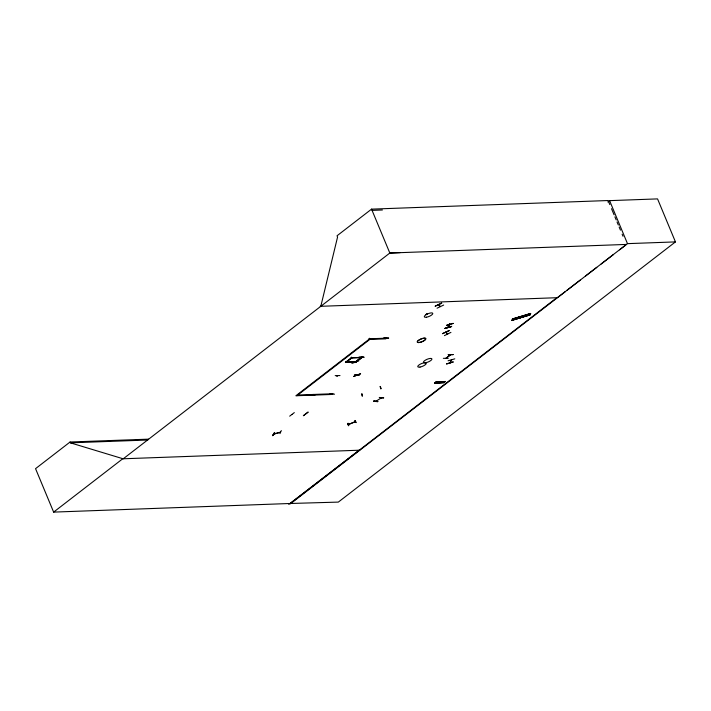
<?xml version="1.0" encoding="UTF-8"?>
<svg xmlns="http://www.w3.org/2000/svg" width="711" height="711" viewBox="0 0 711 711"><rect width="100%" height="100%" fill="white"/><g stroke="black" fill="none" stroke-linecap="round" stroke-linejoin="round"><path stroke-width="1.07" d="M272.589 435.674L274.677 432.501L272.597 435.621M272.873 435.532L274.597 432.466M448.259 327.407L449.672 324.483L449.325 323.905M449.761 324.714L449.663 323.763M449.876 362.868L451.334 359.935M347.768 423.489L348.523 425.685L348.15 423.347M348.817 425.534L348.061 423.276L348.541 425.667M511.876 320.252L530.104 314.866L511.858 320.279M512.267 319.141L530.522 313.96L512.364 319.186L530.637 313.435M512.507 318.901L530.735 313.48M530.184 314.671L511.831 320.35L530.077 314.653M451.627 326.589L445.006 328.375M444.97 328.375L451.663 326.367L444.917 328.482M446.606 363.828L453.351 361.917L446.561 364.023M443.948 382.607L434.501 383.007L444.153 382.429L443.691 382.669M444.873 381.887L435.674 382.216L445.397 381.478L436.003 381.985M435.976 381.985L445.202 381.629M449.93 324.42L448.472 327.371L448.357 326.447M451.609 359.882L450.214 362.77M320.803 306.308L337.565 237.03L337.041 235.776L371.551 209.141L608.118 200.529L609.825 204.608M440.393 306.477L438.651 304.761M447.752 333.921L445.975 332.179M453.156 323.452L446.455 325.389L453.147 323.363M448.081 360.788L454.791 358.851M434.936 382.794L444.153 382.42M351.19 357.98L361.455 357.651M361.632 357.384L355.509 361.988M279.938 433.621L281.325 430.59M310.218 394.845L315.337 394.703L310.289 394.872M329.682 394.09L334.543 394.178M363.881 357.18L358.904 357.34M358.842 357.313L363.961 357.18M363.703 357.357L358.646 357.526M443.353 358.326L448.214 358.38M361.846 393.832L362.308 396.223L361.917 393.858M312.716 394.783L313.16 394.445M337.574 375.755L336.943 376.075M332.179 394.072L332.704 393.681M332.446 394.027L332.89 393.69M356.327 375.435L356.709 375.124M386.18 338.258L385.54 338.552M445.85 358.264L450.685 354.727M373.773 401.057L377.976 401.564L373.844 401.084M348.514 424.423L355.18 421.667M448.303 327.193L448.214 326.66M375.826 401.306L381.46 397.822M292.221 414.504L292.248 414.504M313.373 394.436L312.902 394.783M385.566 338.552L386.011 338.232M356.38 375.39L357.038 375.061M438.34 304.886L440.127 306.628M445.761 332.304L447.459 334.054M380.794 398.107L381.389 397.884M148.546 439.158L70.06 442.02L35.55 468.656L53.636 512.107L290.204 503.486L556.82 297.713L320.252 306.325M53.636 512.107L122.701 458.799L359.775 450.196M368.582 338.934L368.813 339.476L385.762 338.854L386.651 338.16L369.702 338.783L295.883 395.76L330.766 394.489L331.664 393.796L297.767 395.032M296.869 395.725L369.8 339.44M345.866 362.477L351.998 357.713L345.839 362.059M355.616 362.121L361.757 357.242M607.825 201.995L609.585 200.644L657.551 198.893L675.45 241.9L338.32 502.099L290.204 503.486M290.355 503.841L627.484 243.642L675.45 241.9M289.688 416.166L294.31 412.611M308.103 412.158L303.348 415.731L307.987 412.131M288.79 504.428L359.224 450.214M557.38 297.687L565.263 291.617M567.014 290.275L580.149 280.161M585.411 276.108L596.796 267.345M601.177 263.968L613.442 254.529M619.574 249.81L625.707 245.091M383.807 338.08L388.641 338.054M335.201 375.621L340 375.559M361.863 356.869L355.198 362.068M336.925 376.11L337.387 375.755M388.624 338.143L383.62 338.214M359.704 374.733L354.407 375.008L359.473 374.964M453.111 354.638L448.072 354.709L453.129 354.549M450.623 354.753L446.188 358.193M273.851 433.986L280.49 432.172M280.356 432.297L273.842 434.101M361.321 357.375L361.766 356.904M361.65 357.295L362.148 357.313M379.319 397.556L383.451 398.036M383.736 397.813L379.381 397.458M355.224 421.783L348.639 424.467M441.691 303.144L435.079 306.245L441.691 303.117M438.385 304.601L438.571 305.046L438.616 304.495M443.664 305.063L437.061 308.192M450.934 332.375L444.437 335.636M354.967 420.565L356.104 422.627L355.047 420.485M380.216 386.544L380.794 388.828L380.243 386.473M351.909 363.428L358.771 360.886M353.74 376.341L360.61 373.719L353.776 376.483M345.822 362.166L355.989 361.801M448.677 327.051L448.126 326.509M372.075 210.394L382.411 209.985M400.16 252.627L389.824 253.036L123.216 458.817L70.398 442.829L70.06 442.02M626.391 244.424L389.824 253.036L371.551 209.141M345.439 362.317L356.024 361.997L362.112 357.34M70.398 442.829L147.772 440.011M373.542 401.217L377.674 401.697M443.86 382.651L434.67 382.98M351.616 357.66L345.448 362.486L356.042 362.103L362.175 357.34L351.465 357.757L351.332 357.295M380.394 386.446L380.972 388.739M609.585 200.644L627.484 243.642M611.522 208.696L614.073 214.82M614.917 216.855L616.197 219.921M617.041 221.965L618.321 225.023M619.165 227.067L620.445 230.133M622.143 234.212L622.996 236.256M438.243 304.397L438.554 305.028M369.48 338.24L369.702 338.783M351.367 357.206L351.314 357.944M426.111 314.351A4.586 1.458 -22.6 0 1 427.115 313.809M426.147 314.458A4.604 1.458 -22.6 0 1 427.16 313.915M449.121 330.579L442.446 333.681L449.13 330.606M426.591 317.195A4.586 1.458 -22.6 0 0 432.803 313.444A4.586 1.458 -22.6 0 0 426.227 314.626A4.586 1.458 -22.6 0 0 426.591 317.195M420.032 367.072A4.586 1.458 -22.6 0 0 426.253 363.321A4.586 1.458 -22.6 0 0 419.668 364.503A4.586 1.458 -22.6 0 0 420.032 367.072M419.579 342.453A4.586 1.458 -22.6 0 0 425.8 338.694A4.586 1.458 -22.6 0 0 419.214 339.876A4.586 1.458 -22.6 0 0 419.579 342.453A4.586 1.458 -22.6 0 0 425.809 338.712A4.586 1.458 -22.6 0 0 419.223 339.902A4.586 1.458 -22.6 0 0 419.588 342.471M425.729 362.726A4.586 1.458 -22.6 0 0 431.941 358.966A4.586 1.458 -22.6 0 0 425.365 360.157A4.586 1.458 -22.6 0 0 425.729 362.726"/></g></svg>
